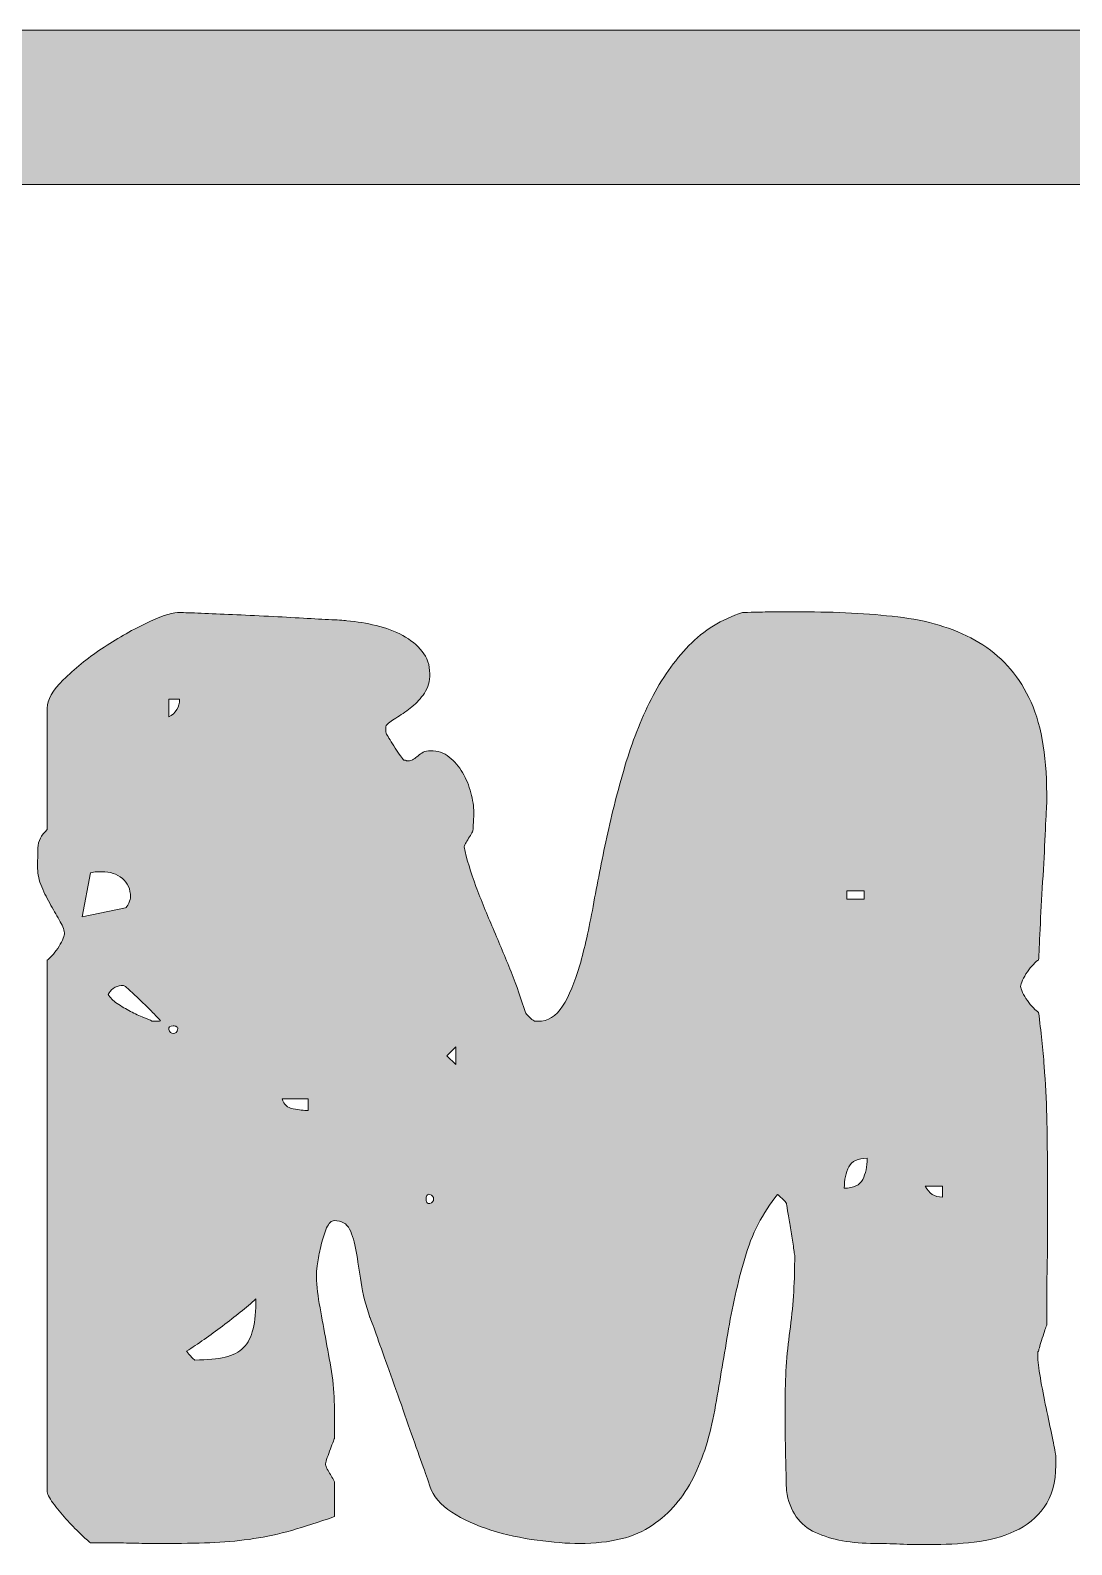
# Model space of a CAD drawing. Header units: inches. Extents: x 211 to 865, y -923 to -143.
# Drawn here: x 555.4 to 642, y -482.6 to -356.6 of the extents above; entities that cross this region are included whole.
import ezdxf

# ---------------------------------------------------------------- set-up
doc = ezdxf.new("R2010")
doc.units = ezdxf.units.IN
doc.header["$MEASUREMENT"] = 0
doc.layers.add('Layer 1', color=7, linetype='Continuous')

# ---------------------------------------------------------------- blocks, each defined once
blk = doc.blocks.new('block 6')
at = {"layer": 'Layer 1', "true_color": 0x040404}
h = blk.add_hatch(color=18, dxfattribs=at)
h.dxf.hatch_style = 2
edge = h.paths.add_edge_path()
edge.add_spline(control_points=[(579.17, -459.98), (579.17, -460.8), (579.25, -461.65), (579.41, -462.55), (579.57, -463.45), (579.74, -464.38), (579.92, -465.33), (580.09, -466.29), (580.26, -467.24), (580.42, -468.2), (580.58, -469.15), (580.66, -470.09), (580.66, -471), (580.66, -471), (580.66, -473.76), (580.66, -473.76), (580.66, -473.79), (580.61, -473.92), (580.52, -474.13), (580.43, -474.34), (580.35, -474.57), (580.26, -474.82), (580.17, -475.07), (580.09, -475.29), (580.02, -475.51), (579.95, -475.72), (579.92, -475.86), (579.92, -475.93), (579.92, -475.97), (579.95, -476.05), (580.02, -476.2), (580.09, -476.34), (580.17, -476.49), (580.26, -476.64), (580.35, -476.8), (580.43, -476.95), (580.52, -477.1), (580.61, -477.24), (580.66, -477.33), (580.66, -477.36), (580.66, -477.36), (580.66, -480.27), (580.66, -480.27), (579.35, -480.73), (578.17, -481.11), (577.11, -481.41), (576.05, -481.71), (575, -481.94), (573.96, -482.1), (572.91, -482.26), (571.84, -482.37), (570.72, -482.42), (569.61, -482.47), (568.33, -482.5), (566.88, -482.5), (566.64, -482.5), (566.2, -482.5), (565.58, -482.5), (564.97, -482.5), (564.31, -482.49), (563.63, -482.47), (562.94, -482.45), (562.28, -482.44), (561.66, -482.44), (561.05, -482.44), (560.61, -482.44), (560.37, -482.44), (560.19, -482.3), (559.91, -482.05), (559.52, -481.68), (559.13, -481.31), (558.73, -480.9), (558.33, -480.46), (557.92, -480.02), (557.56, -479.58), (557.24, -479.13), (556.92, -478.69), (556.76, -478.35), (556.76, -478.1), (556.76, -478.1), (556.76, -433.97), (556.76, -433.97), (556.87, -433.9), (557, -433.78), (557.16, -433.6), (557.32, -433.43), (557.48, -433.22), (557.64, -432.99), (557.8, -432.76), (557.93, -432.54), (558.04, -432.31), (558.14, -432.08), (558.2, -431.91), (558.2, -431.8), (558.2, -431.52), (558.08, -431.18), (557.85, -430.77), (557.62, -430.36), (557.36, -429.91), (557.08, -429.42), (556.8, -428.92), (556.54, -428.41), (556.32, -427.88), (556.09, -427.35), (555.97, -426.84), (555.97, -426.34), (555.97, -425.75), (555.98, -425.17), (556, -424.62), (556.01, -424.08), (556.27, -423.57), (556.76, -423.11), (556.76, -423.11), (556.76, -413), (556.76, -413), (556.76, -412.33), (557.21, -411.54), (558.11, -410.64), (559.02, -409.74), (560.08, -408.88), (561.29, -408.07), (562.51, -407.26), (563.72, -406.56), (564.92, -405.98), (566.12, -405.39), (567.02, -405.09), (567.62, -405.05), (567.98, -405.05), (568.53, -405.07), (569.29, -405.1), (570.05, -405.14), (570.9, -405.17), (571.84, -405.21), (572.77, -405.24), (573.76, -405.29), (574.8, -405.34), (575.84, -405.39), (576.82, -405.45), (577.74, -405.5), (578.66, -405.55), (579.47, -405.6), (580.18, -405.63), (580.89, -405.67), (581.4, -405.7), (581.71, -405.74), (582.53, -405.81), (583.34, -405.94), (584.15, -406.14), (584.97, -406.33), (585.7, -406.6), (586.35, -406.96), (587, -407.31), (587.54, -407.75), (587.97, -408.28), (588.39, -408.81), (588.6, -409.43), (588.6, -410.14), (588.6, -410.77), (588.45, -411.31), (588.15, -411.75), (587.85, -412.19), (587.51, -412.57), (587.12, -412.89), (586.73, -413.21), (586.33, -413.49), (585.93, -413.74), (585.52, -413.99), (585.21, -414.21), (585, -414.43), (584.97, -414.43), (584.95, -414.47), (584.95, -414.56), (584.95, -414.65), (584.95, -414.73), (584.95, -414.8), (584.95, -414.83), (584.95, -414.9), (584.95, -414.98), (584.95, -415.07), (584.97, -415.13), (585, -415.17), (585.07, -415.27), (585.17, -415.43), (585.29, -415.64), (585.41, -415.86), (585.56, -416.09), (585.72, -416.33), (585.87, -416.58), (586.02, -416.79), (586.16, -416.97), (586.31, -417.15), (586.39, -417.27), (586.43, -417.34), (586.43, -417.34), (586.59, -417.34), (586.59, -417.34), (586.62, -417.34), (586.64, -417.35), (586.64, -417.37), (586.64, -417.38), (586.66, -417.39), (586.69, -417.39), (586.69, -417.39), (586.75, -417.39), (586.75, -417.39), (586.96, -417.39), (587.13, -417.35), (587.25, -417.26), (587.38, -417.17), (587.5, -417.08), (587.62, -416.97), (587.75, -416.86), (587.89, -416.77), (588.05, -416.68), (588.2, -416.59), (588.41, -416.55), (588.66, -416.55), (589.26, -416.55), (589.78, -416.72), (590.22, -417.08), (590.66, -417.43), (591.03, -417.86), (591.33, -418.37), (591.63, -418.88), (591.86, -419.44), (592.02, -420.04), (592.18, -420.64), (592.26, -421.19), (592.26, -421.68), (592.26, -421.86), (592.25, -422.13), (592.23, -422.5), (592.21, -422.88), (592.2, -423.08), (592.2, -423.11), (592.2, -423.15), (592.17, -423.24), (592.1, -423.38), (592.03, -423.52), (591.94, -423.67), (591.83, -423.83), (591.73, -423.99), (591.64, -424.14), (591.57, -424.28), (591.5, -424.42), (591.46, -424.51), (591.46, -424.54), (591.67, -425.57), (592, -426.66), (592.44, -427.83), (592.88, -428.99), (593.36, -430.17), (593.87, -431.35), (594.38, -432.54), (594.88, -433.73), (595.36, -434.93), (595.83, -436.13), (596.23, -437.26), (596.55, -438.32), (596.58, -438.39), (596.69, -438.51), (596.87, -438.69), (597.04, -438.87), (597.18, -438.97), (597.29, -439.01), (597.29, -439.04), (597.33, -439.06), (597.42, -439.06), (597.51, -439.06), (597.57, -439.06), (597.61, -439.06), (598.42, -439.06), (599.1, -438.64), (599.65, -437.79), (600.2, -436.94), (600.67, -435.81), (601.08, -434.4), (601.48, -432.98), (601.85, -431.35), (602.19, -429.5), (602.52, -427.64), (602.9, -425.73), (603.33, -423.75), (603.75, -421.77), (604.26, -419.79), (604.84, -417.82), (605.42, -415.84), (606.15, -413.99), (607.01, -412.28), (607.88, -410.57), (608.93, -409.08), (610.16, -407.8), (611.4, -406.53), (612.88, -405.61), (614.61, -405.05), (614.82, -405.05), (615.19, -405.04), (615.7, -405.02), (616.21, -405.01), (616.76, -405), (617.34, -405), (617.92, -405), (618.47, -405), (618.98, -405), (619.49, -405), (619.86, -405), (620.07, -405), (622.93, -405), (625.57, -405.16), (627.99, -405.47), (630.41, -405.79), (632.51, -406.48), (634.29, -407.54), (636.08, -408.6), (637.46, -410.13), (638.45, -412.12), (639.44, -414.12), (639.93, -416.79), (639.93, -420.15), (639.93, -420.15), (639.93, -420.94), (639.93, -420.94), (639.9, -421.44), (639.85, -422.3), (639.8, -423.54), (639.75, -424.77), (639.68, -426.08), (639.59, -427.46), (639.5, -428.83), (639.43, -430.14), (639.38, -431.38), (639.32, -432.61), (639.28, -433.48), (639.25, -433.97), (639.14, -434.01), (639, -434.12), (638.82, -434.32), (638.64, -434.51), (638.48, -434.72), (638.32, -434.95), (638.16, -435.18), (638.03, -435.41), (637.92, -435.64), (637.81, -435.87), (637.76, -436.04), (637.76, -436.15), (637.76, -436.25), (637.81, -436.42), (637.92, -436.65), (638.03, -436.88), (638.16, -437.11), (638.32, -437.34), (638.48, -437.57), (638.64, -437.77), (638.82, -437.95), (639, -438.12), (639.14, -438.25), (639.25, -438.32), (639.46, -439.91), (639.62, -441.4), (639.72, -442.79), (639.83, -444.19), (639.9, -445.57), (639.93, -446.95), (639.97, -448.33), (639.99, -449.73), (639.99, -451.14), (639.99, -452.55), (639.99, -454.05), (639.99, -455.64), (639.99, -455.96), (639.99, -456.53), (639.99, -457.36), (639.99, -458.19), (639.98, -459.08), (639.96, -460.01), (639.94, -460.95), (639.93, -461.82), (639.93, -462.63), (639.93, -463.45), (639.93, -464.01), (639.93, -464.33), (639.86, -464.51), (639.74, -464.87), (639.56, -465.41), (639.39, -465.96), (639.28, -466.32), (639.25, -466.5), (639.21, -466.54), (639.19, -466.59), (639.19, -466.66), (639.19, -466.73), (639.19, -466.8), (639.19, -466.87), (639.19, -467.3), (639.26, -467.91), (639.4, -468.73), (639.54, -469.54), (639.7, -470.37), (639.88, -471.22), (640.06, -472.06), (640.22, -472.86), (640.38, -473.6), (640.54, -474.34), (640.64, -474.87), (640.68, -475.19), (640.68, -475.19), (640.68, -475.98), (640.68, -475.98), (640.68, -477.43), (640.36, -478.6), (639.72, -479.48), (639.09, -480.36), (638.27, -481.03), (637.26, -481.49), (636.25, -481.95), (635.13, -482.25), (633.89, -482.39), (632.66, -482.53), (631.42, -482.6), (630.19, -482.6), (629.34, -482.6), (628.52, -482.59), (627.72, -482.55), (626.93, -482.52), (626.23, -482.5), (625.63, -482.5), (623.69, -482.5), (622.05, -482.2), (620.7, -481.6), (619.36, -481), (618.55, -479.83), (618.27, -478.1), (618.27, -477.82), (618.26, -477.33), (618.24, -476.64), (618.22, -475.96), (618.21, -475.23), (618.19, -474.47), (618.17, -473.71), (618.16, -472.99), (618.16, -472.3), (618.16, -471.61), (618.16, -471.13), (618.16, -470.84), (618.16, -468.76), (618.29, -466.76), (618.56, -464.83), (618.82, -462.91), (618.96, -460.94), (618.96, -458.93), (618.96, -458.93), (618.96, -458.55), (618.96, -458.55), (618.92, -458.27), (618.87, -457.9), (618.8, -457.44), (618.73, -456.98), (618.66, -456.52), (618.59, -456.06), (618.51, -455.61), (618.44, -455.19), (618.37, -454.82), (618.3, -454.45), (618.27, -454.25), (618.27, -454.21), (618.23, -454.14), (618.12, -454.01), (617.92, -453.81), (617.73, -453.62), (617.6, -453.5), (617.53, -453.47), (616.29, -454.99), (615.38, -456.76), (614.8, -458.79), (614.21, -460.82), (613.75, -462.91), (613.39, -465.04), (613.04, -467.18), (612.68, -469.3), (612.31, -471.4), (611.94, -473.5), (611.35, -475.37), (610.53, -477.02), (609.72, -478.66), (608.58, -479.98), (607.12, -480.99), (605.65, -482), (603.63, -482.5), (601.05, -482.5), (600.03, -482.5), (598.85, -482.41), (597.53, -482.23), (596.2, -482.06), (594.92, -481.77), (593.69, -481.39), (592.45, -481), (591.37, -480.5), (590.43, -479.9), (589.49, -479.3), (588.88, -478.58), (588.6, -477.73), (588.57, -477.59), (588.42, -477.15), (588.15, -476.41), (587.89, -475.67), (587.58, -474.79), (587.22, -473.78), (586.87, -472.78), (586.49, -471.7), (586.09, -470.55), (585.68, -469.4), (585.3, -468.34), (584.95, -467.35), (584.59, -466.36), (584.29, -465.52), (584.05, -464.83), (583.8, -464.14), (583.66, -463.76), (583.62, -463.69), (583.27, -462.7), (583.02, -461.73), (582.88, -460.78), (582.74, -459.83), (582.61, -458.97), (582.48, -458.21), (582.36, -457.45), (582.17, -456.83), (581.93, -456.36), (581.68, -455.88), (581.26, -455.64), (580.66, -455.64), (580.41, -455.64), (580.2, -455.84), (580.02, -456.25), (579.84, -456.66), (579.69, -457.11), (579.57, -457.63), (579.45, -458.14), (579.35, -458.62), (579.28, -459.08), (579.21, -459.54), (579.17, -459.84), (579.17, -459.98)], knot_values=[0, 0, 0, 0, 1, 1, 1, 2, 2, 2, 3, 3, 3, 4, 4, 4, 5, 5, 5, 6, 6, 6, 7, 7, 7, 8, 8, 8, 9, 9, 9, 10, 10, 10, 11, 11, 11, 12, 12, 12, 13, 13, 13, 14, 14, 14, 15, 15, 15, 16, 16, 16, 17, 17, 17, 18, 18, 18, 19, 19, 19, 20, 20, 20, 21, 21, 21, 22, 22, 22, 23, 23, 23, 24, 24, 24, 25, 25, 25, 26, 26, 26, 27, 27, 27, 28, 28, 28, 29, 29, 29, 30, 30, 30, 31, 31, 31, 32, 32, 32, 33, 33, 33, 34, 34, 34, 35, 35, 35, 36, 36, 36, 37, 37, 37, 38, 38, 38, 39, 39, 39, 40, 40, 40, 41, 41, 41, 42, 42, 42, 43, 43, 43, 44, 44, 44, 45, 45, 45, 46, 46, 46, 47, 47, 47, 48, 48, 48, 49, 49, 49, 50, 50, 50, 51, 51, 51, 52, 52, 52, 53, 53, 53, 54, 54, 54, 55, 55, 55, 56, 56, 56, 57, 57, 57, 58, 58, 58, 59, 59, 59, 60, 60, 60, 61, 61, 61, 62, 62, 62, 63, 63, 63, 64, 64, 64, 65, 65, 65, 66, 66, 66, 67, 67, 67, 68, 68, 68, 69, 69, 69, 70, 70, 70, 71, 71, 71, 72, 72, 72, 73, 73, 73, 74, 74, 74, 75, 75, 75, 76, 76, 76, 77, 77, 77, 78, 78, 78, 79, 79, 79, 80, 80, 80, 81, 81, 81, 82, 82, 82, 83, 83, 83, 84, 84, 84, 85, 85, 85, 86, 86, 86, 87, 87, 87, 88, 88, 88, 89, 89, 89, 90, 90, 90, 91, 91, 91, 92, 92, 92, 93, 93, 93, 94, 94, 94, 95, 95, 95, 96, 96, 96, 97, 97, 97, 98, 98, 98, 99, 99, 99, 100, 100, 100, 101, 101, 101, 102, 102, 102, 103, 103, 103, 104, 104, 104, 105, 105, 105, 106, 106, 106, 107, 107, 107, 108, 108, 108, 109, 109, 109, 110, 110, 110, 111, 111, 111, 112, 112, 112, 113, 113, 113, 114, 114, 114, 115, 115, 115, 116, 116, 116, 117, 117, 117, 118, 118, 118, 119, 119, 119, 120, 120, 120, 121, 121, 121, 122, 122, 122, 123, 123, 123, 124, 124, 124, 125, 125, 125, 126, 126, 126, 127, 127, 127, 128, 128, 128, 129, 129, 129, 130, 130, 130, 131, 131, 131, 132, 132, 132, 133, 133, 133, 134, 134, 134, 135, 135, 135, 136, 136, 136, 137, 137, 137, 138, 138, 138, 139, 139, 139, 140, 140, 140, 141, 141, 141, 142, 142, 142, 143, 143, 143, 144, 144, 144, 145, 145, 145, 146, 146, 146, 147, 147, 147, 148, 148, 148, 149, 149, 149, 150, 150, 150, 151, 151, 151, 152, 152, 152, 153, 153, 153, 154, 154, 154, 155, 155, 155, 156, 156, 156, 157, 157, 157, 158, 158, 158, 159, 159, 159, 160, 160, 160, 161, 161, 161, 162, 162, 162, 163, 163, 163, 164, 164, 164, 165, 165, 165, 166, 166, 166, 167, 167, 167, 168, 168, 168, 169, 169, 169, 170, 170, 170, 171, 171, 171, 172, 172, 172, 173, 173, 173, 174, 174, 174, 175, 175, 175, 176, 176, 176, 177, 177, 177, 178, 178, 178, 179, 179, 179, 180, 180, 180, 181, 181, 181, 181], degree=3, periodic=1)
edge = h.paths.add_edge_path()
edge.add_spline(control_points=[(563.28, -429.63), (563.35, -429.6), (563.44, -429.46), (563.55, -429.23), (563.65, -429), (563.7, -428.83), (563.7, -428.73), (563.7, -428.06), (563.47, -427.54), (563.02, -427.17), (562.56, -426.8), (561.99, -426.61), (561.32, -426.61), (561.18, -426.61), (561.03, -426.61), (560.87, -426.61), (560.71, -426.61), (560.54, -426.65), (560.37, -426.72), (560.37, -426.72), (559.68, -430.37), (559.68, -430.37), (559.68, -430.37), (563.28, -429.63), (563.28, -429.63)], knot_values=[0, 0, 0, 0, 1, 1, 1, 2, 2, 2, 3, 3, 3, 4, 4, 4, 5, 5, 5, 6, 6, 6, 7, 7, 7, 8, 8, 8, 8], degree=3, periodic=1)
edge = h.paths.add_edge_path()
edge.add_spline(control_points=[(565.82, -439.06), (565.86, -439.06), (565.92, -439.06), (566.01, -439.06), (566.1, -439.06), (566.16, -439.04), (566.19, -439.01), (566.09, -438.9), (565.9, -438.71), (565.64, -438.42), (565.37, -438.14), (565.08, -437.85), (564.76, -437.55), (564.45, -437.25), (564.15, -436.97), (563.86, -436.7), (563.58, -436.44), (563.39, -436.25), (563.28, -436.15), (563.28, -436.15), (563.12, -436.09), (563.12, -436.09), (563.12, -436.09), (562.91, -436.09), (562.91, -436.09), (562.7, -436.09), (562.49, -436.17), (562.27, -436.33), (562.06, -436.49), (561.92, -436.66), (561.85, -436.83), (561.99, -437.08), (562.24, -437.33), (562.59, -437.58), (562.94, -437.82), (563.32, -438.04), (563.7, -438.24), (564.09, -438.43), (564.45, -438.6), (564.79, -438.74), (565.13, -438.88), (565.35, -438.97), (565.45, -439.01), (565.45, -439.04), (565.5, -439.06), (565.58, -439.06), (565.67, -439.06), (565.75, -439.06), (565.82, -439.06)], knot_values=[0, 0, 0, 0, 1, 1, 1, 2, 2, 2, 3, 3, 3, 4, 4, 4, 5, 5, 5, 6, 6, 6, 7, 7, 7, 8, 8, 8, 9, 9, 9, 10, 10, 10, 11, 11, 11, 12, 12, 12, 13, 13, 13, 14, 14, 14, 15, 15, 15, 16, 16, 16, 16], degree=3, periodic=1)
edge = h.paths.add_edge_path()
edge.add_spline(control_points=[(567.62, -439.75), (567.66, -439.64), (567.63, -439.56), (567.54, -439.51), (567.46, -439.46), (567.36, -439.43), (567.25, -439.43), (566.97, -439.43), (566.85, -439.54), (566.88, -439.75), (566.95, -439.96), (567.08, -440.07), (567.25, -440.07), (567.47, -440.07), (567.59, -439.96), (567.62, -439.75)], knot_values=[0, 0, 0, 0, 1, 1, 1, 2, 2, 2, 3, 3, 3, 4, 4, 4, 5, 5, 5, 5], degree=3, periodic=1)
edge = h.paths.add_edge_path()
edge.add_spline(control_points=[(566.88, -413.74), (567.48, -413.42), (567.78, -412.93), (567.78, -412.25), (567.78, -412.25), (566.88, -412.25), (566.88, -412.25), (566.88, -412.25), (566.88, -413.74), (566.88, -413.74)], knot_values=[0, 0, 0, 0, 1, 1, 1, 2, 2, 2, 3, 3, 3, 3], degree=3, periodic=1)
edge = h.paths.add_edge_path()
edge.add_spline(control_points=[(569.05, -467.24), (570.08, -467.24), (570.92, -467.16), (571.57, -467), (572.22, -466.84), (572.74, -466.58), (573.11, -466.21), (573.48, -465.84), (573.74, -465.32), (573.9, -464.65), (574.06, -463.98), (574.14, -463.15), (574.14, -462.16), (573.33, -462.86), (572.4, -463.61), (571.36, -464.41), (570.32, -465.2), (569.32, -465.9), (568.37, -466.5), (568.4, -466.57), (568.51, -466.7), (568.68, -466.9), (568.86, -467.09), (568.98, -467.21), (569.05, -467.24)], knot_values=[0, 0, 0, 0, 1, 1, 1, 2, 2, 2, 3, 3, 3, 4, 4, 4, 5, 5, 5, 6, 6, 6, 7, 7, 7, 8, 8, 8, 8], degree=3, periodic=1)
edge = h.paths.add_edge_path()
edge.add_spline(control_points=[(576.31, -445.52), (576.45, -445.98), (576.76, -446.26), (577.24, -446.34), (577.72, -446.43), (578.13, -446.48), (578.48, -446.48), (578.48, -446.48), (578.48, -445.52), (578.48, -445.52), (578.48, -445.52), (576.31, -445.52), (576.31, -445.52)], knot_values=[0, 0, 0, 0, 1, 1, 1, 2, 2, 2, 3, 3, 3, 4, 4, 4, 4], degree=3, periodic=1)
edge = h.paths.add_edge_path()
edge.add_spline(control_points=[(588.6, -453.47), (588.5, -453.43), (588.42, -453.46), (588.36, -453.55), (588.31, -453.64), (588.29, -453.73), (588.29, -453.84), (588.29, -453.95), (588.31, -454.04), (588.36, -454.13), (588.42, -454.22), (588.5, -454.25), (588.6, -454.21), (588.81, -454.14), (588.92, -454.02), (588.92, -453.84), (588.92, -453.66), (588.81, -453.54), (588.6, -453.47)], knot_values=[0, 0, 0, 0, 1, 1, 1, 2, 2, 2, 3, 3, 3, 4, 4, 4, 5, 5, 5, 6, 6, 6, 6], degree=3, periodic=1)
h.paths.add_polyline_path([(590.77, -442.66), (590.77, -441.18), (590.03, -441.92)])
edge = h.paths.add_edge_path()
edge.add_spline(control_points=[(624.99, -450.45), (624.22, -450.45), (623.71, -450.69), (623.46, -451.16), (623.21, -451.64), (623.09, -452.23), (623.09, -452.94), (623.86, -452.94), (624.38, -452.7), (624.62, -452.22), (624.87, -451.75), (624.99, -451.16), (624.99, -450.45)], knot_values=[0, 0, 0, 0, 1, 1, 1, 2, 2, 2, 3, 3, 3, 4, 4, 4, 4], degree=3, periodic=1)
h.paths.add_polyline_path([(623.3, -428.89), (624.73, -428.89), (624.73, -428.2), (623.3, -428.2)])
edge = h.paths.add_edge_path()
edge.add_spline(control_points=[(629.82, -452.78), (630.13, -453.38), (630.61, -453.68), (631.25, -453.68), (631.25, -453.68), (631.25, -452.78), (631.25, -452.78), (631.25, -452.78), (629.82, -452.78), (629.82, -452.78)], knot_values=[0, 0, 0, 0, 1, 1, 1, 2, 2, 2, 3, 3, 3, 3], degree=3, periodic=1)
at = {"layer": 'Layer 1', "lineweight": 0}
for points in [[(623.3, -428.89), (624.73, -428.89), (624.73, -428.2), (623.3, -428.2), (623.3, -428.89)], [(590.77, -442.66), (590.77, -441.18), (590.03, -441.92), (590.77, -442.66)]]:
    blk.add_lwpolyline(points, dxfattribs=at)
for points, knots in [([(579.17, -459.98), (579.17, -460.8), (579.25, -461.65), (579.41, -462.55), (579.57, -463.45), (579.74, -464.38), (579.92, -465.33), (580.09, -466.29), (580.26, -467.24), (580.42, -468.2), (580.58, -469.15), (580.66, -470.09), (580.66, -471), (580.66, -471), (580.66, -473.76), (580.66, -473.76), (580.66, -473.79), (580.61, -473.92), (580.52, -474.13), (580.43, -474.34), (580.35, -474.57), (580.26, -474.82), (580.17, -475.07), (580.09, -475.29), (580.02, -475.51), (579.95, -475.72), (579.92, -475.86), (579.92, -475.93), (579.92, -475.97), (579.95, -476.05), (580.02, -476.2), (580.09, -476.34), (580.17, -476.49), (580.26, -476.64), (580.35, -476.8), (580.43, -476.95), (580.52, -477.1), (580.61, -477.24), (580.66, -477.33), (580.66, -477.36), (580.66, -477.36), (580.66, -480.27), (580.66, -480.27), (579.35, -480.73), (578.17, -481.11), (577.11, -481.41), (576.05, -481.71), (575, -481.94), (573.96, -482.1), (572.91, -482.26), (571.84, -482.37), (570.72, -482.42), (569.61, -482.47), (568.33, -482.5), (566.88, -482.5), (566.64, -482.5), (566.2, -482.5), (565.58, -482.5), (564.97, -482.5), (564.31, -482.49), (563.63, -482.47), (562.94, -482.45), (562.28, -482.44), (561.66, -482.44), (561.05, -482.44), (560.61, -482.44), (560.37, -482.44), (560.19, -482.3), (559.91, -482.05), (559.52, -481.68), (559.13, -481.31), (558.73, -480.9), (558.33, -480.46), (557.92, -480.02), (557.56, -479.58), (557.24, -479.13), (556.92, -478.69), (556.76, -478.35), (556.76, -478.1), (556.76, -478.1), (556.76, -433.97), (556.76, -433.97), (556.87, -433.9), (557, -433.78), (557.16, -433.6), (557.32, -433.43), (557.48, -433.22), (557.64, -432.99), (557.8, -432.76), (557.93, -432.54), (558.04, -432.31), (558.14, -432.08), (558.2, -431.91), (558.2, -431.8), (558.2, -431.52), (558.08, -431.18), (557.85, -430.77), (557.62, -430.36), (557.36, -429.91), (557.08, -429.42), (556.8, -428.92), (556.54, -428.41), (556.32, -427.88), (556.09, -427.35), (555.97, -426.84), (555.97, -426.34), (555.97, -425.75), (555.98, -425.17), (556, -424.62), (556.01, -424.08), (556.27, -423.57), (556.76, -423.11), (556.76, -423.11), (556.76, -413), (556.76, -413), (556.76, -412.33), (557.21, -411.54), (558.11, -410.64), (559.02, -409.74), (560.08, -408.88), (561.29, -408.07), (562.51, -407.26), (563.72, -406.56), (564.92, -405.98), (566.12, -405.39), (567.02, -405.09), (567.62, -405.05), (567.98, -405.05), (568.53, -405.07), (569.29, -405.1), (570.05, -405.14), (570.9, -405.17), (571.84, -405.21), (572.77, -405.24), (573.76, -405.29), (574.8, -405.34), (575.84, -405.39), (576.82, -405.45), (577.74, -405.5), (578.66, -405.55), (579.47, -405.6), (580.18, -405.63), (580.89, -405.67), (581.4, -405.7), (581.71, -405.74), (582.53, -405.81), (583.34, -405.94), (584.15, -406.14), (584.97, -406.33), (585.7, -406.6), (586.35, -406.96), (587, -407.31), (587.54, -407.75), (587.97, -408.28), (588.39, -408.81), (588.6, -409.43), (588.6, -410.14), (588.6, -410.77), (588.45, -411.31), (588.15, -411.75), (587.85, -412.19), (587.51, -412.57), (587.12, -412.89), (586.73, -413.21), (586.33, -413.49), (585.93, -413.74), (585.52, -413.99), (585.21, -414.21), (585, -414.43), (584.97, -414.43), (584.95, -414.47), (584.95, -414.56), (584.95, -414.65), (584.95, -414.73), (584.95, -414.8), (584.95, -414.83), (584.95, -414.9), (584.95, -414.98), (584.95, -415.07), (584.97, -415.13), (585, -415.17), (585.07, -415.27), (585.17, -415.43), (585.29, -415.64), (585.41, -415.86), (585.56, -416.09), (585.72, -416.33), (585.87, -416.58), (586.02, -416.79), (586.16, -416.97), (586.31, -417.15), (586.39, -417.27), (586.43, -417.34), (586.43, -417.34), (586.59, -417.34), (586.59, -417.34), (586.62, -417.34), (586.64, -417.35), (586.64, -417.37), (586.64, -417.38), (586.66, -417.39), (586.69, -417.39), (586.69, -417.39), (586.75, -417.39), (586.75, -417.39), (586.96, -417.39), (587.13, -417.35), (587.25, -417.26), (587.38, -417.17), (587.5, -417.08), (587.62, -416.97), (587.75, -416.86), (587.89, -416.77), (588.05, -416.68), (588.2, -416.59), (588.41, -416.55), (588.66, -416.55), (589.26, -416.55), (589.78, -416.72), (590.22, -417.08), (590.66, -417.43), (591.03, -417.86), (591.33, -418.37), (591.63, -418.88), (591.86, -419.44), (592.02, -420.04), (592.18, -420.64), (592.26, -421.19), (592.26, -421.68), (592.26, -421.86), (592.25, -422.13), (592.23, -422.5), (592.21, -422.88), (592.2, -423.08), (592.2, -423.11), (592.2, -423.15), (592.17, -423.24), (592.1, -423.38), (592.03, -423.52), (591.94, -423.67), (591.83, -423.83), (591.73, -423.99), (591.64, -424.14), (591.57, -424.28), (591.5, -424.42), (591.46, -424.51), (591.46, -424.54), (591.67, -425.57), (592, -426.66), (592.44, -427.83), (592.88, -428.99), (593.36, -430.17), (593.87, -431.35), (594.38, -432.54), (594.88, -433.73), (595.36, -434.93), (595.83, -436.13), (596.23, -437.26), (596.55, -438.32), (596.58, -438.39), (596.69, -438.51), (596.87, -438.69), (597.04, -438.87), (597.18, -438.97), (597.29, -439.01), (597.29, -439.04), (597.33, -439.06), (597.42, -439.06), (597.51, -439.06), (597.57, -439.06), (597.61, -439.06), (598.42, -439.06), (599.1, -438.64), (599.65, -437.79), (600.2, -436.94), (600.67, -435.81), (601.08, -434.4), (601.48, -432.98), (601.85, -431.35), (602.19, -429.5), (602.52, -427.64), (602.9, -425.73), (603.33, -423.75), (603.75, -421.77), (604.26, -419.79), (604.84, -417.82), (605.42, -415.84), (606.15, -413.99), (607.01, -412.28), (607.88, -410.57), (608.93, -409.08), (610.16, -407.8), (611.4, -406.53), (612.88, -405.61), (614.61, -405.05), (614.82, -405.05), (615.19, -405.04), (615.7, -405.02), (616.21, -405.01), (616.76, -405), (617.34, -405), (617.92, -405), (618.47, -405), (618.98, -405), (619.49, -405), (619.86, -405), (620.07, -405), (622.93, -405), (625.57, -405.16), (627.99, -405.47), (630.41, -405.79), (632.51, -406.48), (634.29, -407.54), (636.08, -408.6), (637.46, -410.13), (638.45, -412.12), (639.44, -414.12), (639.93, -416.79), (639.93, -420.15), (639.93, -420.15), (639.93, -420.94), (639.93, -420.94), (639.9, -421.44), (639.85, -422.3), (639.8, -423.54), (639.75, -424.77), (639.68, -426.08), (639.59, -427.46), (639.5, -428.83), (639.43, -430.14), (639.38, -431.38), (639.32, -432.61), (639.28, -433.48), (639.25, -433.97), (639.14, -434.01), (639, -434.12), (638.82, -434.32), (638.64, -434.51), (638.48, -434.72), (638.32, -434.95), (638.16, -435.18), (638.03, -435.41), (637.92, -435.64), (637.81, -435.87), (637.76, -436.04), (637.76, -436.15), (637.76, -436.25), (637.81, -436.42), (637.92, -436.65), (638.03, -436.88), (638.16, -437.11), (638.32, -437.34), (638.48, -437.57), (638.64, -437.77), (638.82, -437.95), (639, -438.12), (639.14, -438.25), (639.25, -438.32), (639.46, -439.91), (639.62, -441.4), (639.72, -442.79), (639.83, -444.19), (639.9, -445.57), (639.93, -446.95), (639.97, -448.33), (639.99, -449.73), (639.99, -451.14), (639.99, -452.55), (639.99, -454.05), (639.99, -455.64), (639.99, -455.96), (639.99, -456.53), (639.99, -457.36), (639.99, -458.19), (639.98, -459.08), (639.96, -460.01), (639.94, -460.95), (639.93, -461.82), (639.93, -462.63), (639.93, -463.45), (639.93, -464.01), (639.93, -464.33), (639.86, -464.51), (639.74, -464.87), (639.56, -465.41), (639.39, -465.96), (639.28, -466.32), (639.25, -466.5), (639.21, -466.54), (639.19, -466.59), (639.19, -466.66), (639.19, -466.73), (639.19, -466.8), (639.19, -466.87), (639.19, -467.3), (639.26, -467.91), (639.4, -468.73), (639.54, -469.54), (639.7, -470.37), (639.88, -471.22), (640.06, -472.06), (640.22, -472.86), (640.38, -473.6), (640.54, -474.34), (640.64, -474.87), (640.68, -475.19), (640.68, -475.19), (640.68, -475.98), (640.68, -475.98), (640.68, -477.43), (640.36, -478.6), (639.72, -479.48), (639.09, -480.36), (638.27, -481.03), (637.26, -481.49), (636.25, -481.95), (635.13, -482.25), (633.89, -482.39), (632.66, -482.53), (631.42, -482.6), (630.19, -482.6), (629.34, -482.6), (628.52, -482.59), (627.72, -482.55), (626.93, -482.52), (626.23, -482.5), (625.63, -482.5), (623.69, -482.5), (622.05, -482.2), (620.7, -481.6), (619.36, -481), (618.55, -479.83), (618.27, -478.1), (618.27, -477.82), (618.26, -477.33), (618.24, -476.64), (618.22, -475.96), (618.21, -475.23), (618.19, -474.47), (618.17, -473.71), (618.16, -472.99), (618.16, -472.3), (618.16, -471.61), (618.16, -471.13), (618.16, -470.84), (618.16, -468.76), (618.29, -466.76), (618.56, -464.83), (618.82, -462.91), (618.96, -460.94), (618.96, -458.93), (618.96, -458.93), (618.96, -458.55), (618.96, -458.55), (618.92, -458.27), (618.87, -457.9), (618.8, -457.44), (618.73, -456.98), (618.66, -456.52), (618.59, -456.06), (618.51, -455.61), (618.44, -455.19), (618.37, -454.82), (618.3, -454.45), (618.27, -454.25), (618.27, -454.21), (618.23, -454.14), (618.12, -454.01), (617.92, -453.81), (617.73, -453.62), (617.6, -453.5), (617.53, -453.47), (616.29, -454.99), (615.38, -456.76), (614.8, -458.79), (614.21, -460.82), (613.75, -462.91), (613.39, -465.04), (613.04, -467.18), (612.68, -469.3), (612.31, -471.4), (611.94, -473.5), (611.35, -475.37), (610.53, -477.02), (609.72, -478.66), (608.58, -479.98), (607.12, -480.99), (605.65, -482), (603.63, -482.5), (601.05, -482.5), (600.03, -482.5), (598.85, -482.41), (597.53, -482.23), (596.2, -482.06), (594.92, -481.77), (593.69, -481.39), (592.45, -481), (591.37, -480.5), (590.43, -479.9), (589.49, -479.3), (588.88, -478.58), (588.6, -477.73), (588.57, -477.59), (588.42, -477.15), (588.15, -476.41), (587.89, -475.67), (587.58, -474.79), (587.22, -473.78), (586.87, -472.78), (586.49, -471.7), (586.09, -470.55), (585.68, -469.4), (585.3, -468.34), (584.95, -467.35), (584.59, -466.36), (584.29, -465.52), (584.05, -464.83), (583.8, -464.14), (583.66, -463.76), (583.62, -463.69), (583.27, -462.7), (583.02, -461.73), (582.88, -460.78), (582.74, -459.83), (582.61, -458.97), (582.48, -458.21), (582.36, -457.45), (582.17, -456.83), (581.93, -456.36), (581.68, -455.88), (581.26, -455.64), (580.66, -455.64), (580.41, -455.64), (580.2, -455.84), (580.02, -456.25), (579.84, -456.66), (579.69, -457.11), (579.57, -457.63), (579.45, -458.14), (579.35, -458.62), (579.28, -459.08), (579.21, -459.54), (579.17, -459.84), (579.17, -459.98)], [0, 0, 0, 0, 1, 1, 1, 2, 2, 2, 3, 3, 3, 4, 4, 4, 5, 5, 5, 6, 6, 6, 7, 7, 7, 8, 8, 8, 9, 9, 9, 10, 10, 10, 11, 11, 11, 12, 12, 12, 13, 13, 13, 14, 14, 14, 15, 15, 15, 16, 16, 16, 17, 17, 17, 18, 18, 18, 19, 19, 19, 20, 20, 20, 21, 21, 21, 22, 22, 22, 23, 23, 23, 24, 24, 24, 25, 25, 25, 26, 26, 26, 27, 27, 27, 28, 28, 28, 29, 29, 29, 30, 30, 30, 31, 31, 31, 32, 32, 32, 33, 33, 33, 34, 34, 34, 35, 35, 35, 36, 36, 36, 37, 37, 37, 38, 38, 38, 39, 39, 39, 40, 40, 40, 41, 41, 41, 42, 42, 42, 43, 43, 43, 44, 44, 44, 45, 45, 45, 46, 46, 46, 47, 47, 47, 48, 48, 48, 49, 49, 49, 50, 50, 50, 51, 51, 51, 52, 52, 52, 53, 53, 53, 54, 54, 54, 55, 55, 55, 56, 56, 56, 57, 57, 57, 58, 58, 58, 59, 59, 59, 60, 60, 60, 61, 61, 61, 62, 62, 62, 63, 63, 63, 64, 64, 64, 65, 65, 65, 66, 66, 66, 67, 67, 67, 68, 68, 68, 69, 69, 69, 70, 70, 70, 71, 71, 71, 72, 72, 72, 73, 73, 73, 74, 74, 74, 75, 75, 75, 76, 76, 76, 77, 77, 77, 78, 78, 78, 79, 79, 79, 80, 80, 80, 81, 81, 81, 82, 82, 82, 83, 83, 83, 84, 84, 84, 85, 85, 85, 86, 86, 86, 87, 87, 87, 88, 88, 88, 89, 89, 89, 90, 90, 90, 91, 91, 91, 92, 92, 92, 93, 93, 93, 94, 94, 94, 95, 95, 95, 96, 96, 96, 97, 97, 97, 98, 98, 98, 99, 99, 99, 100, 100, 100, 101, 101, 101, 102, 102, 102, 103, 103, 103, 104, 104, 104, 105, 105, 105, 106, 106, 106, 107, 107, 107, 108, 108, 108, 109, 109, 109, 110, 110, 110, 111, 111, 111, 112, 112, 112, 113, 113, 113, 114, 114, 114, 115, 115, 115, 116, 116, 116, 117, 117, 117, 118, 118, 118, 119, 119, 119, 120, 120, 120, 121, 121, 121, 122, 122, 122, 123, 123, 123, 124, 124, 124, 125, 125, 125, 126, 126, 126, 127, 127, 127, 128, 128, 128, 129, 129, 129, 130, 130, 130, 131, 131, 131, 132, 132, 132, 133, 133, 133, 134, 134, 134, 135, 135, 135, 136, 136, 136, 137, 137, 137, 138, 138, 138, 139, 139, 139, 140, 140, 140, 141, 141, 141, 142, 142, 142, 143, 143, 143, 144, 144, 144, 145, 145, 145, 146, 146, 146, 147, 147, 147, 148, 148, 148, 149, 149, 149, 150, 150, 150, 151, 151, 151, 152, 152, 152, 153, 153, 153, 154, 154, 154, 155, 155, 155, 156, 156, 156, 157, 157, 157, 158, 158, 158, 159, 159, 159, 160, 160, 160, 161, 161, 161, 162, 162, 162, 163, 163, 163, 164, 164, 164, 165, 165, 165, 166, 166, 166, 167, 167, 167, 168, 168, 168, 169, 169, 169, 170, 170, 170, 171, 171, 171, 172, 172, 172, 173, 173, 173, 174, 174, 174, 175, 175, 175, 176, 176, 176, 177, 177, 177, 178, 178, 178, 179, 179, 179, 180, 180, 180, 181, 181, 181, 181]), ([(566.88, -413.74), (567.48, -413.42), (567.78, -412.93), (567.78, -412.25), (567.78, -412.25), (566.88, -412.25), (566.88, -412.25), (566.88, -412.25), (566.88, -413.74), (566.88, -413.74)], [0, 0, 0, 0, 1, 1, 1, 2, 2, 2, 3, 3, 3, 3]), ([(563.28, -429.63), (563.35, -429.6), (563.44, -429.46), (563.55, -429.23), (563.65, -429), (563.7, -428.83), (563.7, -428.73), (563.7, -428.06), (563.47, -427.54), (563.02, -427.17), (562.56, -426.8), (561.99, -426.61), (561.32, -426.61), (561.18, -426.61), (561.03, -426.61), (560.87, -426.61), (560.71, -426.61), (560.54, -426.65), (560.37, -426.72), (560.37, -426.72), (559.68, -430.37), (559.68, -430.37), (559.68, -430.37), (563.28, -429.63), (563.28, -429.63)], [0, 0, 0, 0, 1, 1, 1, 2, 2, 2, 3, 3, 3, 4, 4, 4, 5, 5, 5, 6, 6, 6, 7, 7, 7, 8, 8, 8, 8]), ([(565.82, -439.06), (565.86, -439.06), (565.92, -439.06), (566.01, -439.06), (566.1, -439.06), (566.16, -439.04), (566.19, -439.01), (566.09, -438.9), (565.9, -438.71), (565.64, -438.42), (565.37, -438.14), (565.08, -437.85), (564.76, -437.55), (564.45, -437.25), (564.15, -436.97), (563.86, -436.7), (563.58, -436.44), (563.39, -436.25), (563.28, -436.15), (563.28, -436.15), (563.12, -436.09), (563.12, -436.09), (563.12, -436.09), (562.91, -436.09), (562.91, -436.09), (562.7, -436.09), (562.49, -436.17), (562.27, -436.33), (562.06, -436.49), (561.92, -436.66), (561.85, -436.83), (561.99, -437.08), (562.24, -437.33), (562.59, -437.58), (562.94, -437.82), (563.32, -438.04), (563.7, -438.24), (564.09, -438.43), (564.45, -438.6), (564.79, -438.74), (565.13, -438.88), (565.35, -438.97), (565.45, -439.01), (565.45, -439.04), (565.5, -439.06), (565.58, -439.06), (565.67, -439.06), (565.75, -439.06), (565.82, -439.06)], [0, 0, 0, 0, 1, 1, 1, 2, 2, 2, 3, 3, 3, 4, 4, 4, 5, 5, 5, 6, 6, 6, 7, 7, 7, 8, 8, 8, 9, 9, 9, 10, 10, 10, 11, 11, 11, 12, 12, 12, 13, 13, 13, 14, 14, 14, 15, 15, 15, 16, 16, 16, 16]), ([(567.62, -439.75), (567.66, -439.64), (567.63, -439.56), (567.54, -439.51), (567.46, -439.46), (567.36, -439.43), (567.25, -439.43), (566.97, -439.43), (566.85, -439.54), (566.88, -439.75), (566.95, -439.96), (567.08, -440.07), (567.25, -440.07), (567.47, -440.07), (567.59, -439.96), (567.62, -439.75)], [0, 0, 0, 0, 1, 1, 1, 2, 2, 2, 3, 3, 3, 4, 4, 4, 5, 5, 5, 5]), ([(576.31, -445.52), (576.45, -445.98), (576.76, -446.26), (577.24, -446.34), (577.72, -446.43), (578.13, -446.48), (578.48, -446.48), (578.48, -446.48), (578.48, -445.52), (578.48, -445.52), (578.48, -445.52), (576.31, -445.52), (576.31, -445.52)], [0, 0, 0, 0, 1, 1, 1, 2, 2, 2, 3, 3, 3, 4, 4, 4, 4]), ([(624.99, -450.45), (624.22, -450.45), (623.71, -450.69), (623.46, -451.16), (623.21, -451.64), (623.09, -452.23), (623.09, -452.94), (623.86, -452.94), (624.38, -452.7), (624.62, -452.22), (624.87, -451.75), (624.99, -451.16), (624.99, -450.45)], [0, 0, 0, 0, 1, 1, 1, 2, 2, 2, 3, 3, 3, 4, 4, 4, 4]), ([(588.6, -453.47), (588.5, -453.43), (588.42, -453.46), (588.36, -453.55), (588.31, -453.64), (588.29, -453.73), (588.29, -453.84), (588.29, -453.95), (588.31, -454.04), (588.36, -454.13), (588.42, -454.22), (588.5, -454.25), (588.6, -454.21), (588.81, -454.14), (588.92, -454.02), (588.92, -453.84), (588.92, -453.66), (588.81, -453.54), (588.6, -453.47)], [0, 0, 0, 0, 1, 1, 1, 2, 2, 2, 3, 3, 3, 4, 4, 4, 5, 5, 5, 6, 6, 6, 6]), ([(629.82, -452.78), (630.13, -453.38), (630.61, -453.68), (631.25, -453.68), (631.25, -453.68), (631.25, -452.78), (631.25, -452.78), (631.25, -452.78), (629.82, -452.78), (629.82, -452.78)], [0, 0, 0, 0, 1, 1, 1, 2, 2, 2, 3, 3, 3, 3]), ([(569.05, -467.24), (570.08, -467.24), (570.92, -467.16), (571.57, -467), (572.22, -466.84), (572.74, -466.58), (573.11, -466.21), (573.48, -465.84), (573.74, -465.32), (573.9, -464.65), (574.06, -463.98), (574.14, -463.15), (574.14, -462.16), (573.33, -462.86), (572.4, -463.61), (571.36, -464.41), (570.32, -465.2), (569.32, -465.9), (568.37, -466.5), (568.4, -466.57), (568.51, -466.7), (568.68, -466.9), (568.86, -467.09), (568.98, -467.21), (569.05, -467.24)], [0, 0, 0, 0, 1, 1, 1, 2, 2, 2, 3, 3, 3, 4, 4, 4, 5, 5, 5, 6, 6, 6, 7, 7, 7, 8, 8, 8, 8])]:
    blk.add_open_spline(points, degree=3, knots=knots, dxfattribs=at)
blk = doc.blocks.new('block 36')
at = {"layer": 'Layer 1', "true_color": 0x040404}
h = blk.add_hatch(color=18, dxfattribs=at)
h.dxf.hatch_style = 2
edge = h.paths.add_edge_path()
edge.add_spline(control_points=[(835.2, -369.45), (835.2, -369.45), (252.08, -369.45), (252.08, -369.45), (248.53, -369.45), (245.66, -366.57), (245.66, -363.03), (245.66, -359.48), (248.53, -356.61), (252.08, -356.61), (252.08, -356.61), (835.2, -356.61), (835.2, -356.61), (838.74, -356.61), (841.61, -359.48), (841.61, -363.03), (841.61, -366.57), (838.74, -369.45), (835.2, -369.45)], knot_values=[0, 0, 0, 0, 1, 1, 1, 2, 2, 2, 3, 3, 3, 4, 4, 4, 5, 5, 5, 6, 6, 6, 6], degree=3, periodic=1)
at = {"layer": 'Layer 1', "lineweight": 0}
blk.add_open_spline([(835.2, -369.45), (835.2, -369.45), (252.08, -369.45), (252.08, -369.45), (248.53, -369.45), (245.66, -366.57), (245.66, -363.03), (245.66, -359.48), (248.53, -356.61), (252.08, -356.61), (252.08, -356.61), (835.2, -356.61), (835.2, -356.61), (838.74, -356.61), (841.61, -359.48), (841.61, -363.03), (841.61, -366.57), (838.74, -369.45), (835.2, -369.45)], degree=3, knots=[0, 0, 0, 0, 1, 1, 1, 2, 2, 2, 3, 3, 3, 4, 4, 4, 5, 5, 5, 6, 6, 6, 6], dxfattribs=at)
blk = doc.blocks.new('block 2')
at = {"layer": 'Layer 1'}
for name in ['block 36', 'block 6']:
    blk.add_blockref(name, (0, 0), dxfattribs=at)

msp = doc.modelspace()

# ---------------------------------------------------------------- block references
at = {"layer": 'Layer 1'}
msp.add_blockref('block 2', (0, 0), dxfattribs=at)

doc.saveas('drawing.dxf')
